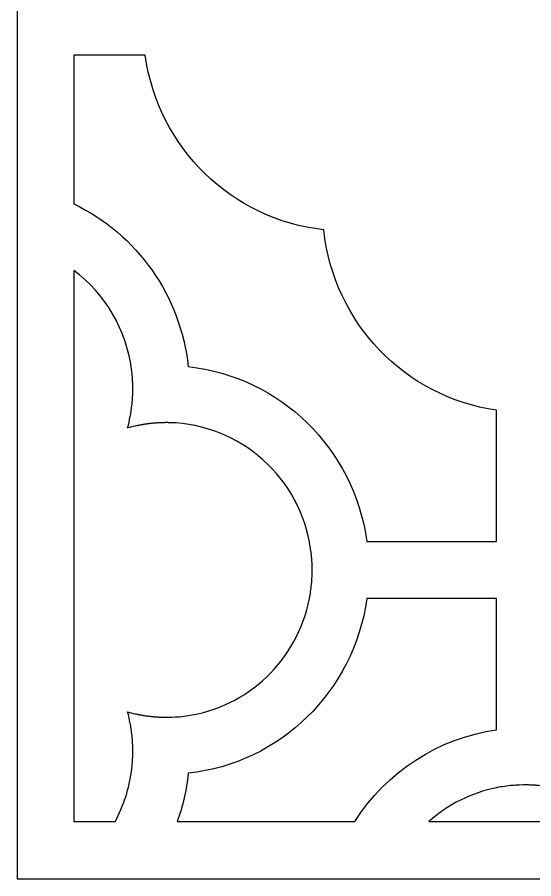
# Model space of a CAD drawing. Header units: centimetres. Extents: x -2.26 to 2.26, y -4.33 to 4.33.
# Drawn here: x -2.265 to -1.526, y -4.331 to -3.098 of the extents above; entities that cross this region are included whole.
import ezdxf

# ---------------------------------------------------------------- set-up
doc = ezdxf.new("R2010")
doc.units = ezdxf.units.CM
doc.header["$MEASUREMENT"] = 0
doc.layers.add('Layer 1', color=7, linetype='Continuous')

msp = doc.modelspace()

# ---------------------------------------------------------------- linework, layer by layer
at = {"layer": 'Layer 1', "color": 242}
for points, knots in [([(-2.26469, 4.33143), (-2.26469, 4.33143), (-2.18371, 4.33143), (-2.18371, 4.33143), (-2.18371, 4.33143), (-2.18371, 4.33143), (2.1837, 4.33143), (2.1837, 4.33143), (2.1837, 4.33143), (2.1837, 4.33143), (2.26468, 4.33143), (2.26468, 4.33143), (2.26468, 4.33143), (2.26468, 4.33143), (2.26468, 4.24954), (2.26468, 4.24954), (2.26468, 4.24954), (2.26468, 4.24954), (2.26468, -4.24954), (2.26468, -4.24954), (2.26468, -4.24954), (2.26468, -4.24954), (2.26468, -4.33143), (2.26468, -4.33143), (2.26468, -4.33143), (2.26468, -4.33143), (2.1837, -4.33143), (2.1837, -4.33143), (2.1837, -4.33143), (2.1837, -4.33143), (-2.18371, -4.33143), (-2.18371, -4.33143), (-2.18371, -4.33143), (-2.18371, -4.33143), (-2.26469, -4.33143), (-2.26469, -4.33143), (-2.26469, -4.33143), (-2.26469, -4.33143), (-2.26469, -4.24954), (-2.26469, -4.24954), (-2.26469, -4.24954), (-2.26469, -4.24954), (-2.26469, 4.24954), (-2.26469, 4.24954), (-2.26469, 4.24954), (-2.26469, 4.24954), (-2.26469, 4.33143), (-2.26469, 4.33143)], [0, 0, 0, 0, 0.0769231, 0.0769231, 0.0769231, 0.0769231, 0.1538462, 0.1538462, 0.1538462, 0.1538462, 0.2307692, 0.2307692, 0.2307692, 0.2307692, 0.3076923, 0.3076923, 0.3076923, 0.3076923, 0.3846154, 0.3846154, 0.3846154, 0.3846154, 0.4615385, 0.4615385, 0.4615385, 0.4615385, 0.5384615, 0.5384615, 0.5384615, 0.5384615, 0.6153846, 0.6153846, 0.6153846, 0.6153846, 0.6923077, 0.6923077, 0.6923077, 0.6923077, 0.7692308, 0.7692308, 0.7692308, 0.7692308, 0.8461538, 0.8461538, 0.8461538, 0.8461538, 1, 1, 1, 1]), ([(-2.18371, -3.15249), (-2.18371, -3.15249), (-2.17592, -3.15249), (-2.17592, -3.15249), (-2.17592, -3.15249), (-2.17592, -3.15249), (-2.12071, -3.15249), (-2.12071, -3.15249), (-2.12071, -3.15249), (-2.12071, -3.15249), (-2.08169, -3.15249), (-2.08169, -3.15249), (-2.08169, -3.15249), (-2.06323, -3.28523), (-1.9581, -3.38826), (-1.82629, -3.40253), (-1.82629, -3.40253), (-1.81209, -3.53581), (-1.71032, -3.64223), (-1.57902, -3.66078), (-1.57902, -3.66078), (-1.57902, -3.66078), (-1.57902, -3.70032), (-1.57902, -3.70032), (-1.57902, -3.70032), (-1.57902, -3.70032), (-1.57902, -3.72048), (-1.57902, -3.72048), (-1.57902, -3.72048), (-1.57902, -3.72048), (-1.57902, -3.78016), (-1.57902, -3.78016), (-1.57902, -3.78016), (-1.57902, -3.78016), (-1.57902, -3.84849), (-1.57902, -3.84849), (-1.57902, -3.84849), (-1.57902, -3.84849), (-1.67184, -3.84849), (-1.67184, -3.84849), (-1.67184, -3.84849), (-1.67184, -3.84849), (-1.76465, -3.84849), (-1.76465, -3.84849), (-1.76465, -3.84849), (-1.78311, -3.71574), (-1.88824, -3.61271), (-2.02005, -3.59845), (-2.02005, -3.59845), (-2.03098, -3.49733), (-2.09286, -3.40923), (-2.18371, -3.36557), (-2.18371, -3.36557), (-2.18371, -3.36557), (-2.18371, -3.15249), (-2.18371, -3.15249)], [0, 0, 0, 0, 0.0666667, 0.0666667, 0.0666667, 0.0666667, 0.1333333, 0.1333333, 0.1333333, 0.1333333, 0.2, 0.2, 0.2, 0.2, 0.2666667, 0.2666667, 0.2666667, 0.2666667, 0.3333333, 0.3333333, 0.3333333, 0.3333333, 0.4, 0.4, 0.4, 0.4, 0.4666667, 0.4666667, 0.4666667, 0.4666667, 0.5333333, 0.5333333, 0.5333333, 0.5333333, 0.6, 0.6, 0.6, 0.6, 0.6666667, 0.6666667, 0.6666667, 0.6666667, 0.7333333, 0.7333333, 0.7333333, 0.7333333, 0.8, 0.8, 0.8, 0.8, 0.8666667, 0.8666667, 0.8666667, 0.8666667, 1, 1, 1, 1]), ([(-2.18371, -3.46062), (-2.13848, -3.49457), (-2.10872, -3.54559), (-2.10118, -3.60202), (-2.10118, -3.60202), (-2.10118, -3.60202), (-2.10106, -3.60291), (-2.10106, -3.60291), (-2.10106, -3.60291), (-2.10106, -3.60291), (-2.10096, -3.60381), (-2.10096, -3.60381), (-2.10096, -3.60381), (-2.10096, -3.60381), (-2.10075, -3.6056), (-2.10075, -3.6056), (-2.10075, -3.6056), (-2.10075, -3.6056), (-2.10059, -3.60693), (-2.10059, -3.60693), (-2.10059, -3.60693), (-2.10059, -3.60693), (-2.10049, -3.60782), (-2.10049, -3.60782), (-2.10049, -3.60782), (-2.10049, -3.60782), (-2.10036, -3.60917), (-2.10036, -3.60917), (-2.10036, -3.60917), (-2.10036, -3.60917), (-2.10025, -3.61032), (-2.10025, -3.61032), (-2.10025, -3.61032), (-2.10025, -3.61032), (-2.10016, -3.6114), (-2.10016, -3.6114), (-2.10016, -3.6114), (-2.10016, -3.6114), (-2.10009, -3.61231), (-2.10009, -3.61231), (-2.10009, -3.61231), (-2.10009, -3.61231), (-2.10002, -3.61307), (-2.10002, -3.61307), (-2.10002, -3.61307), (-2.10002, -3.61307), (-2.09994, -3.61411), (-2.09994, -3.61411), (-2.09994, -3.61411), (-2.09994, -3.61411), (-2.09968, -3.61817), (-2.09968, -3.61817), (-2.09968, -3.61817), (-2.09968, -3.61817), (-2.09963, -3.61906), (-2.09963, -3.61906), (-2.09963, -3.61906), (-2.09963, -3.61906), (-2.0996, -3.61998), (-2.0996, -3.61998), (-2.0996, -3.61998), (-2.0996, -3.61998), (-2.09954, -3.62089), (-2.09954, -3.62089), (-2.09954, -3.62089), (-2.09954, -3.62089), (-2.09951, -3.62179), (-2.09951, -3.62179), (-2.09951, -3.62179), (-2.09951, -3.62179), (-2.09947, -3.62313), (-2.09947, -3.62313), (-2.09947, -3.62313), (-2.09947, -3.62313), (-2.09939, -3.62615), (-2.09939, -3.62615), (-2.09939, -3.62615), (-2.09939, -3.62615), (-2.09937, -3.62729), (-2.09937, -3.62729), (-2.09937, -3.62729), (-2.09937, -3.62729), (-2.09934, -3.62867), (-2.09934, -3.62867), (-2.09934, -3.62867), (-2.09934, -3.62867), (-2.09933, -3.63001), (-2.09933, -3.63001), (-2.09933, -3.63001), (-2.09933, -3.63001), (-2.09934, -3.63093), (-2.09934, -3.63093), (-2.09934, -3.63093), (-2.09934, -3.63093), (-2.09934, -3.63184), (-2.09934, -3.63184), (-2.09934, -3.63184), (-2.09934, -3.63184), (-2.09937, -3.63275), (-2.09937, -3.63275), (-2.09937, -3.63275), (-2.09937, -3.63275), (-2.09937, -3.63366), (-2.09937, -3.63366), (-2.09937, -3.63366), (-2.09937, -3.63366), (-2.0994, -3.63457), (-2.0994, -3.63457), (-2.0994, -3.63457), (-2.0994, -3.63457), (-2.09942, -3.63548), (-2.09942, -3.63548), (-2.09942, -3.63548), (-2.09942, -3.63548), (-2.09943, -3.63638), (-2.09943, -3.63638), (-2.09943, -3.63638), (-2.09943, -3.63638), (-2.09947, -3.63729), (-2.09947, -3.63729), (-2.09947, -3.63729), (-2.09947, -3.63729), (-2.09951, -3.63819), (-2.09951, -3.63819), (-2.09951, -3.63819), (-2.09951, -3.63819), (-2.09954, -3.6391), (-2.09954, -3.6391), (-2.09954, -3.6391), (-2.09954, -3.6391), (-2.0996, -3.64001), (-2.0996, -3.64001), (-2.0996, -3.64001), (-2.0996, -3.64001), (-2.09963, -3.64091), (-2.09963, -3.64091), (-2.09963, -3.64091), (-2.09963, -3.64091), (-2.09968, -3.64181), (-2.09968, -3.64181), (-2.09968, -3.64181), (-2.09968, -3.64181), (-2.09972, -3.64271), (-2.09972, -3.64271), (-2.09972, -3.64271), (-2.09972, -3.64271), (-2.09978, -3.64361), (-2.09978, -3.64361), (-2.09978, -3.64361), (-2.09978, -3.64361), (-2.09983, -3.6445), (-2.09983, -3.6445), (-2.09983, -3.6445), (-2.09983, -3.6445), (-2.0999, -3.64541), (-2.0999, -3.64541), (-2.0999, -3.64541), (-2.0999, -3.64541), (-2.09996, -3.6463), (-2.09996, -3.6463), (-2.09996, -3.6463), (-2.09996, -3.6463), (-2.10004, -3.6472), (-2.10004, -3.6472), (-2.10004, -3.6472), (-2.10004, -3.6472), (-2.10011, -3.64808), (-2.10011, -3.64808), (-2.10011, -3.64808), (-2.10011, -3.64808), (-2.10021, -3.64899), (-2.10021, -3.64899), (-2.10021, -3.64899), (-2.10021, -3.64899), (-2.10027, -3.64988), (-2.10027, -3.64988), (-2.10027, -3.64988), (-2.10027, -3.64988), (-2.10036, -3.65077), (-2.10036, -3.65077), (-2.10036, -3.65077), (-2.10036, -3.65077), (-2.10043, -3.65165), (-2.10043, -3.65165), (-2.10043, -3.65165), (-2.10043, -3.65165), (-2.10053, -3.65254), (-2.10053, -3.65254), (-2.10053, -3.65254), (-2.10053, -3.65254), (-2.10063, -3.65343), (-2.10063, -3.65343), (-2.10063, -3.65343), (-2.10183, -3.66451), (-2.10391, -3.67548), (-2.10685, -3.68623), (-2.10685, -3.68623), (-2.10325, -3.68525), (-2.09962, -3.68434), (-2.09597, -3.68353), (-2.09597, -3.68353), (-2.09597, -3.68353), (-2.09512, -3.68334), (-2.09512, -3.68334), (-2.09512, -3.68334), (-2.09512, -3.68334), (-2.09427, -3.68317), (-2.09427, -3.68317), (-2.09427, -3.68317), (-2.09427, -3.68317), (-2.09342, -3.68297), (-2.09342, -3.68297), (-2.09342, -3.68297), (-2.09342, -3.68297), (-2.09257, -3.68281), (-2.09257, -3.68281), (-2.09257, -3.68281), (-2.09257, -3.68281), (-2.09172, -3.68264), (-2.09172, -3.68264), (-2.09172, -3.68264), (-2.09172, -3.68264), (-2.09088, -3.68247), (-2.09088, -3.68247), (-2.09088, -3.68247), (-2.09088, -3.68247), (-2.09002, -3.6823), (-2.09002, -3.6823), (-2.09002, -3.6823), (-2.09002, -3.6823), (-2.08917, -3.68215), (-2.08917, -3.68215), (-2.08917, -3.68215), (-2.08917, -3.68215), (-2.0883, -3.68198), (-2.0883, -3.68198), (-2.0883, -3.68198), (-2.0883, -3.68198), (-2.08746, -3.68183), (-2.08746, -3.68183), (-2.08746, -3.68183), (-2.08746, -3.68183), (-2.08658, -3.68167), (-2.08658, -3.68167), (-2.08658, -3.68167), (-2.08658, -3.68167), (-2.08573, -3.68153), (-2.08573, -3.68153), (-2.08573, -3.68153), (-2.08573, -3.68153), (-2.08486, -3.68139), (-2.08486, -3.68139), (-2.08486, -3.68139), (-2.08486, -3.68139), (-2.08401, -3.68125), (-2.08401, -3.68125), (-2.08401, -3.68125), (-2.08401, -3.68125), (-2.08313, -3.6811), (-2.08313, -3.6811), (-2.08313, -3.6811), (-2.08313, -3.6811), (-2.08227, -3.68098), (-2.08227, -3.68098), (-2.08227, -3.68098), (-2.08227, -3.68098), (-2.0814, -3.68084), (-2.0814, -3.68084), (-2.0814, -3.68084), (-2.0814, -3.68084), (-2.08052, -3.68072), (-2.08052, -3.68072), (-2.08052, -3.68072), (-2.08052, -3.68072), (-2.07965, -3.68058), (-2.07965, -3.68058), (-2.07965, -3.68058), (-2.07965, -3.68058), (-2.07879, -3.68048), (-2.07879, -3.68048), (-2.07879, -3.68048), (-2.07879, -3.68048), (-2.07791, -3.68036), (-2.07791, -3.68036), (-2.07791, -3.68036), (-2.07791, -3.68036), (-2.07704, -3.68026), (-2.07704, -3.68026), (-2.07704, -3.68026), (-2.07704, -3.68026), (-2.07617, -3.68013), (-2.07617, -3.68013), (-2.07617, -3.68013), (-2.07617, -3.68013), (-2.0753, -3.68004), (-2.0753, -3.68004), (-2.0753, -3.68004), (-2.0753, -3.68004), (-2.07442, -3.67993), (-2.07442, -3.67993), (-2.07442, -3.67993), (-2.07442, -3.67993), (-2.07354, -3.67983), (-2.07354, -3.67983), (-2.07354, -3.67983), (-2.07354, -3.67983), (-2.07266, -3.67973), (-2.07266, -3.67973), (-2.07266, -3.67973), (-2.07266, -3.67973), (-2.07179, -3.67967), (-2.07179, -3.67967), (-2.07179, -3.67967), (-2.07179, -3.67967), (-2.07091, -3.67957), (-2.07091, -3.67957), (-2.07091, -3.67957), (-2.07091, -3.67957), (-2.07004, -3.6795), (-2.07004, -3.6795), (-2.07004, -3.6795), (-2.07004, -3.6795), (-2.06914, -3.67941), (-2.06914, -3.67941), (-2.06914, -3.67941), (-2.06914, -3.67941), (-2.06827, -3.67933), (-2.06827, -3.67933), (-2.06827, -3.67933), (-2.06827, -3.67933), (-2.06736, -3.67926), (-2.06736, -3.67926), (-2.06736, -3.67926), (-2.06736, -3.67926), (-2.06649, -3.6792), (-2.06649, -3.6792), (-2.06649, -3.6792), (-2.06649, -3.6792), (-2.06559, -3.67912), (-2.06559, -3.67912), (-2.06559, -3.67912), (-2.06559, -3.67912), (-2.06472, -3.67907), (-2.06472, -3.67907), (-2.06472, -3.67907), (-2.06472, -3.67907), (-2.06382, -3.67901), (-2.06382, -3.67901), (-2.06382, -3.67901), (-2.06382, -3.67901), (-2.06294, -3.67897), (-2.06294, -3.67897), (-2.06294, -3.67897), (-2.06294, -3.67897), (-2.06203, -3.67892), (-2.06203, -3.67892), (-2.06203, -3.67892), (-2.06203, -3.67892), (-2.06116, -3.67888), (-2.06116, -3.67888), (-2.06116, -3.67888), (-2.06116, -3.67888), (-2.06025, -3.67883), (-2.06025, -3.67883), (-2.06025, -3.67883), (-2.06025, -3.67883), (-2.05935, -3.6788), (-2.05935, -3.6788), (-2.05935, -3.6788), (-2.05935, -3.6788), (-2.05846, -3.67875), (-2.05846, -3.67875), (-2.05846, -3.67875), (-2.05846, -3.67875), (-2.05757, -3.67873), (-2.05757, -3.67873), (-2.05757, -3.67873), (-2.05757, -3.67873), (-2.05666, -3.67871), (-2.05666, -3.67871), (-2.05666, -3.67871), (-2.05666, -3.67871), (-2.05577, -3.67868), (-2.05577, -3.67868), (-2.05577, -3.67868), (-2.05577, -3.67868), (-2.05487, -3.67866), (-2.05487, -3.67866), (-2.05487, -3.67866), (-2.05487, -3.67866), (-2.05398, -3.67866), (-2.05398, -3.67866), (-2.05398, -3.67866), (-2.05398, -3.67866), (-2.05307, -3.67864), (-2.05307, -3.67864), (-2.05307, -3.67864), (-2.05307, -3.67864), (-2.05218, -3.67864), (-2.05218, -3.67864), (-2.05218, -3.67864), (-2.05218, -3.67864), (-2.05127, -3.67862), (-2.05127, -3.67862), (-2.05127, -3.67862), (-2.05127, -3.67862), (-2.05036, -3.67864), (-2.05036, -3.67864), (-2.05036, -3.67864), (-2.05036, -3.67864), (-2.04927, -3.67864), (-2.04927, -3.67864), (-2.04927, -3.67864), (-2.04927, -3.67864), (-2.04811, -3.67866), (-2.04811, -3.67866), (-2.04811, -3.67866), (-2.04811, -3.67866), (-2.04425, -3.67876), (-2.04425, -3.67876), (-2.04425, -3.67876), (-2.04425, -3.67876), (-2.04315, -3.67881), (-2.04315, -3.67881), (-2.04315, -3.67881), (-2.04315, -3.67881), (-2.03912, -3.679), (-2.03912, -3.679), (-2.03912, -3.679), (-2.03912, -3.679), (-2.03822, -3.67906), (-2.03822, -3.67906), (-2.03822, -3.67906), (-2.03822, -3.67906), (-2.03732, -3.67911), (-2.03732, -3.67911), (-2.03732, -3.67911), (-1.98827, -3.68259), (-1.94197, -3.70342), (-1.90655, -3.73791), (-1.90655, -3.73791), (-1.87111, -3.77241), (-1.84891, -3.81853), (-1.84389, -3.86802), (-1.84389, -3.86802), (-1.84389, -3.86802), (-1.84359, -3.87122), (-1.84359, -3.87122), (-1.84359, -3.87122), (-1.84359, -3.87122), (-1.84349, -3.8725), (-1.84349, -3.8725), (-1.84349, -3.8725), (-1.84327, -3.8754), (-1.84309, -3.87832), (-1.84297, -3.88124), (-1.84297, -3.88124), (-1.84297, -3.88124), (-1.84294, -3.882), (-1.84294, -3.882), (-1.84294, -3.882), (-1.84294, -3.882), (-1.84291, -3.88288), (-1.84291, -3.88288), (-1.84291, -3.88288), (-1.84291, -3.88288), (-1.84286, -3.88418), (-1.84286, -3.88418), (-1.84286, -3.88418), (-1.84286, -3.88418), (-1.84284, -3.88537), (-1.84284, -3.88537), (-1.84284, -3.88537), (-1.84284, -3.88537), (-1.84284, -3.88614), (-1.84284, -3.88614), (-1.84284, -3.88614), (-1.84284, -3.88614), (-1.84281, -3.88745), (-1.84281, -3.88745), (-1.84281, -3.88745), (-1.84281, -3.88745), (-1.8428, -3.88877), (-1.8428, -3.88877), (-1.8428, -3.88877), (-1.8428, -3.88877), (-1.8428, -3.89007), (-1.8428, -3.89007), (-1.8428, -3.89007), (-1.8428, -3.89007), (-1.84281, -3.89138), (-1.84281, -3.89138), (-1.84281, -3.89138), (-1.84281, -3.89138), (-1.84283, -3.89242), (-1.84283, -3.89242), (-1.84283, -3.89242), (-1.84283, -3.89242), (-1.84284, -3.89333), (-1.84284, -3.89333), (-1.84284, -3.89333), (-1.84284, -3.89333), (-1.84286, -3.89463), (-1.84286, -3.89463), (-1.84286, -3.89463), (-1.84286, -3.89463), (-1.84291, -3.89596), (-1.84291, -3.89596), (-1.84291, -3.89596), (-1.84291, -3.89596), (-1.84294, -3.89684), (-1.84294, -3.89684), (-1.84294, -3.89684), (-1.84307, -3.90022), (-1.84327, -3.90359), (-1.84354, -3.90695), (-1.84354, -3.90695), (-1.84354, -3.90695), (-1.84381, -3.91018), (-1.84381, -3.91018), (-1.84381, -3.91018), (-1.8445, -3.91695), (-1.84548, -3.92367), (-1.84675, -3.93035), (-1.84675, -3.93035), (-1.8639, -4.01856), (-1.9347, -4.08603), (-2.02277, -4.09825), (-2.02277, -4.09825), (-2.02738, -4.09889), (-2.03201, -4.09938), (-2.03666, -4.0997), (-2.03666, -4.0997), (-2.03666, -4.0997), (-2.03776, -4.09978), (-2.03776, -4.09978), (-2.03776, -4.09978), (-2.03776, -4.09978), (-2.03866, -4.09983), (-2.03866, -4.09983), (-2.03866, -4.09983), (-2.03866, -4.09983), (-2.04315, -4.10005), (-2.04315, -4.10005), (-2.04315, -4.10005), (-2.04315, -4.10005), (-2.04425, -4.1001), (-2.04425, -4.1001), (-2.04425, -4.1001), (-2.04425, -4.1001), (-2.04745, -4.10019), (-2.04745, -4.10019), (-2.04745, -4.10019), (-2.04745, -4.10019), (-2.04857, -4.1002), (-2.04857, -4.1002), (-2.04857, -4.1002), (-2.04857, -4.1002), (-2.04993, -4.10022), (-2.04993, -4.10022), (-2.04993, -4.10022), (-2.04993, -4.10022), (-2.05127, -4.10024), (-2.05127, -4.10024), (-2.05127, -4.10024), (-2.05127, -4.10024), (-2.05218, -4.10022), (-2.05218, -4.10022), (-2.05218, -4.10022), (-2.05218, -4.10022), (-2.05307, -4.10022), (-2.05307, -4.10022), (-2.05307, -4.10022), (-2.05307, -4.10022), (-2.05398, -4.1002), (-2.05398, -4.1002), (-2.05398, -4.1002), (-2.05398, -4.1002), (-2.05487, -4.1002), (-2.05487, -4.1002), (-2.05487, -4.1002), (-2.05487, -4.1002), (-2.05577, -4.10018), (-2.05577, -4.10018), (-2.05577, -4.10018), (-2.05577, -4.10018), (-2.05666, -4.10016), (-2.05666, -4.10016), (-2.05666, -4.10016), (-2.05666, -4.10016), (-2.05757, -4.10013), (-2.05757, -4.10013), (-2.05757, -4.10013), (-2.05757, -4.10013), (-2.05846, -4.10011), (-2.05846, -4.10011), (-2.05846, -4.10011), (-2.05846, -4.10011), (-2.05935, -4.10005), (-2.05935, -4.10005), (-2.05935, -4.10005), (-2.05935, -4.10005), (-2.06025, -4.10002), (-2.06025, -4.10002), (-2.06025, -4.10002), (-2.06025, -4.10002), (-2.06116, -4.09998), (-2.06116, -4.09998), (-2.06116, -4.09998), (-2.06116, -4.09998), (-2.06203, -4.09995), (-2.06203, -4.09995), (-2.06203, -4.09995), (-2.06203, -4.09995), (-2.06294, -4.0999), (-2.06294, -4.0999), (-2.06294, -4.0999), (-2.06294, -4.0999), (-2.06381, -4.09984), (-2.06381, -4.09984), (-2.06381, -4.09984), (-2.06381, -4.09984), (-2.06471, -4.09979), (-2.06471, -4.09979), (-2.06471, -4.09979), (-2.06471, -4.09979), (-2.06558, -4.09974), (-2.06558, -4.09974), (-2.06558, -4.09974), (-2.06558, -4.09974), (-2.06649, -4.09967), (-2.06649, -4.09967), (-2.06649, -4.09967), (-2.06649, -4.09967), (-2.06736, -4.0996), (-2.06736, -4.0996), (-2.06736, -4.0996), (-2.06736, -4.0996), (-2.06826, -4.09953), (-2.06826, -4.09953), (-2.06826, -4.09953), (-2.06826, -4.09953), (-2.06913, -4.09946), (-2.06913, -4.09946), (-2.06913, -4.09946), (-2.06913, -4.09946), (-2.07001, -4.09936), (-2.07001, -4.09936), (-2.07001, -4.09936), (-2.07001, -4.09936), (-2.07089, -4.09929), (-2.07089, -4.09929), (-2.07089, -4.09929), (-2.07089, -4.09929), (-2.07177, -4.0992), (-2.07177, -4.0992), (-2.07177, -4.0992), (-2.07177, -4.0992), (-2.07264, -4.09913), (-2.07264, -4.09913), (-2.07264, -4.09913), (-2.07264, -4.09913), (-2.07353, -4.09903), (-2.07353, -4.09903), (-2.07353, -4.09903), (-2.07353, -4.09903), (-2.0744, -4.09893), (-2.0744, -4.09893), (-2.0744, -4.09893), (-2.0744, -4.09893), (-2.07527, -4.09883), (-2.07527, -4.09883), (-2.07527, -4.09883), (-2.07527, -4.09883), (-2.07615, -4.09873), (-2.07615, -4.09873), (-2.07615, -4.09873), (-2.07615, -4.09873), (-2.07703, -4.09861), (-2.07703, -4.09861), (-2.07703, -4.09861), (-2.07703, -4.09861), (-2.0779, -4.0985), (-2.0779, -4.0985), (-2.0779, -4.0985), (-2.0779, -4.0985), (-2.07878, -4.09838), (-2.07878, -4.09838), (-2.07878, -4.09838), (-2.07878, -4.09838), (-2.07963, -4.09829), (-2.07963, -4.09829), (-2.07963, -4.09829), (-2.07963, -4.09829), (-2.0805, -4.09814), (-2.0805, -4.09814), (-2.0805, -4.09814), (-2.0805, -4.09814), (-2.08137, -4.09802), (-2.08137, -4.09802), (-2.08137, -4.09802), (-2.08137, -4.09802), (-2.08225, -4.09788), (-2.08225, -4.09788), (-2.08225, -4.09788), (-2.08225, -4.09788), (-2.08311, -4.09776), (-2.08311, -4.09776), (-2.08311, -4.09776), (-2.08311, -4.09776), (-2.08398, -4.09761), (-2.08398, -4.09761), (-2.08398, -4.09761), (-2.08398, -4.09761), (-2.08483, -4.09747), (-2.08483, -4.09747), (-2.08483, -4.09747), (-2.08483, -4.09747), (-2.08571, -4.09733), (-2.08571, -4.09733), (-2.08571, -4.09733), (-2.08571, -4.09733), (-2.08656, -4.0972), (-2.08656, -4.0972), (-2.08656, -4.0972), (-2.08656, -4.0972), (-2.08743, -4.09703), (-2.08743, -4.09703), (-2.08743, -4.09703), (-2.08743, -4.09703), (-2.08828, -4.09689), (-2.08828, -4.09689), (-2.08828, -4.09689), (-2.08828, -4.09689), (-2.08914, -4.09671), (-2.08914, -4.09671), (-2.08914, -4.09671), (-2.08914, -4.09671), (-2.08999, -4.09657), (-2.08999, -4.09657), (-2.08999, -4.09657), (-2.08999, -4.09657), (-2.09083, -4.09639), (-2.09083, -4.09639), (-2.09083, -4.09639), (-2.09083, -4.09639), (-2.0917, -4.09623), (-2.0917, -4.09623), (-2.0917, -4.09623), (-2.0917, -4.09623), (-2.09254, -4.09606), (-2.09254, -4.09606), (-2.09254, -4.09606), (-2.09254, -4.09606), (-2.09339, -4.09589), (-2.09339, -4.09589), (-2.09339, -4.09589), (-2.09339, -4.09589), (-2.09424, -4.09569), (-2.09424, -4.09569), (-2.09424, -4.09569), (-2.09424, -4.09569), (-2.09509, -4.09552), (-2.09509, -4.09552), (-2.09509, -4.09552), (-2.09509, -4.09552), (-2.09594, -4.09533), (-2.09594, -4.09533), (-2.09594, -4.09533), (-2.09959, -4.09453), (-2.10321, -4.09363), (-2.10681, -4.09264), (-2.10681, -4.09264), (-2.10391, -4.10339), (-2.10184, -4.11435), (-2.10063, -4.12544), (-2.10063, -4.12544), (-2.10063, -4.12544), (-2.10054, -4.12633), (-2.10054, -4.12633), (-2.10054, -4.12633), (-2.10054, -4.12633), (-2.10044, -4.12721), (-2.10044, -4.12721), (-2.10044, -4.12721), (-2.10044, -4.12721), (-2.10036, -4.1281), (-2.10036, -4.1281), (-2.10036, -4.1281), (-2.10036, -4.1281), (-2.10027, -4.12899), (-2.10027, -4.12899), (-2.10027, -4.12899), (-2.10027, -4.12899), (-2.10021, -4.12986), (-2.10021, -4.12986), (-2.10021, -4.12986), (-2.10021, -4.12986), (-2.10011, -4.13078), (-2.10011, -4.13078), (-2.10011, -4.13078), (-2.10011, -4.13078), (-2.10004, -4.13166), (-2.10004, -4.13166), (-2.10004, -4.13166), (-2.10004, -4.13166), (-2.09996, -4.13257), (-2.09996, -4.13257), (-2.09996, -4.13257), (-2.09996, -4.13257), (-2.0999, -4.13346), (-2.0999, -4.13346), (-2.0999, -4.13346), (-2.0999, -4.13346), (-2.09983, -4.13436), (-2.09983, -4.13436), (-2.09983, -4.13436), (-2.09983, -4.13436), (-2.09978, -4.13525), (-2.09978, -4.13525), (-2.09978, -4.13525), (-2.09978, -4.13525), (-2.09972, -4.13616), (-2.09972, -4.13616), (-2.09972, -4.13616), (-2.09972, -4.13616), (-2.09968, -4.13705), (-2.09968, -4.13705), (-2.09968, -4.13705), (-2.09968, -4.13705), (-2.09963, -4.13796), (-2.09963, -4.13796), (-2.09963, -4.13796), (-2.09963, -4.13796), (-2.0996, -4.13885), (-2.0996, -4.13885), (-2.0996, -4.13885), (-2.0996, -4.13885), (-2.09954, -4.13975), (-2.09954, -4.13975), (-2.09954, -4.13975), (-2.09954, -4.13975), (-2.09951, -4.14067), (-2.09951, -4.14067), (-2.09951, -4.14067), (-2.09951, -4.14067), (-2.09947, -4.14158), (-2.09947, -4.14158), (-2.09947, -4.14158), (-2.09947, -4.14158), (-2.09943, -4.14248), (-2.09943, -4.14248), (-2.09943, -4.14248), (-2.09943, -4.14248), (-2.09942, -4.14338), (-2.09942, -4.14338), (-2.09942, -4.14338), (-2.09942, -4.14338), (-2.0994, -4.1443), (-2.0994, -4.1443), (-2.0994, -4.1443), (-2.0994, -4.1443), (-2.09937, -4.1452), (-2.09937, -4.1452), (-2.09937, -4.1452), (-2.09937, -4.1452), (-2.09937, -4.14611), (-2.09937, -4.14611), (-2.09937, -4.14611), (-2.09937, -4.14611), (-2.09934, -4.14702), (-2.09934, -4.14702), (-2.09934, -4.14702), (-2.09934, -4.14702), (-2.09934, -4.14793), (-2.09934, -4.14793), (-2.09934, -4.14793), (-2.09934, -4.14793), (-2.09933, -4.14885), (-2.09933, -4.14885), (-2.09933, -4.14885), (-2.09933, -4.14885), (-2.09934, -4.14975), (-2.09934, -4.14975), (-2.09934, -4.14975), (-2.09934, -4.14975), (-2.09936, -4.15086), (-2.09936, -4.15086), (-2.09936, -4.15086), (-2.09936, -4.15086), (-2.09937, -4.15204), (-2.09937, -4.15204), (-2.09937, -4.15204), (-2.09937, -4.15204), (-2.09943, -4.15511), (-2.09943, -4.15511), (-2.09943, -4.15511), (-2.09943, -4.15511), (-2.09951, -4.15707), (-2.09951, -4.15707), (-2.09951, -4.15707), (-2.09951, -4.15707), (-2.09954, -4.15797), (-2.09954, -4.15797), (-2.09954, -4.15797), (-2.09954, -4.15797), (-2.0996, -4.15889), (-2.0996, -4.15889), (-2.0996, -4.15889), (-2.0996, -4.15889), (-2.09962, -4.15968), (-2.09962, -4.15968), (-2.09962, -4.15968), (-2.09962, -4.15968), (-2.09968, -4.1607), (-2.09968, -4.1607), (-2.09968, -4.1607), (-2.09968, -4.1607), (-2.09993, -4.16464), (-2.09993, -4.16464), (-2.09993, -4.16464), (-2.09993, -4.16464), (-2.10001, -4.16566), (-2.10001, -4.16566), (-2.10001, -4.16566), (-2.10001, -4.16566), (-2.10009, -4.16655), (-2.10009, -4.16655), (-2.10009, -4.16655), (-2.10009, -4.16655), (-2.10016, -4.16746), (-2.10016, -4.16746), (-2.10016, -4.16746), (-2.10016, -4.16746), (-2.10025, -4.16834), (-2.10025, -4.16834), (-2.10025, -4.16834), (-2.10025, -4.16834), (-2.10031, -4.1692), (-2.10031, -4.1692), (-2.10031, -4.1692), (-2.10031, -4.1692), (-2.10043, -4.17047), (-2.10043, -4.17047), (-2.10043, -4.17047), (-2.10043, -4.17047), (-2.10054, -4.17149), (-2.10054, -4.17149), (-2.10054, -4.17149), (-2.10054, -4.17149), (-2.10069, -4.17282), (-2.10069, -4.17282), (-2.10069, -4.17282), (-2.10069, -4.17282), (-2.10089, -4.17445), (-2.10089, -4.17445), (-2.10089, -4.17445), (-2.10089, -4.17445), (-2.10101, -4.1755), (-2.10101, -4.1755), (-2.10101, -4.1755), (-2.10101, -4.1755), (-2.10113, -4.1764), (-2.10113, -4.1764), (-2.10113, -4.1764), (-2.10449, -4.20203), (-2.11248, -4.22682), (-2.12468, -4.24954), (-2.12468, -4.24954), (-2.12468, -4.24954), (-2.18371, -4.24954), (-2.18371, -4.24954), (-2.18371, -4.24954), (-2.18371, -4.24954), (-2.18371, -3.46062), (-2.18371, -3.46062), (-2.18371, -3.46062), (-2.18371, -3.46062), (-2.18371, -3.46062), (-2.18371, -3.46062)], [0, 0, 0, 0, 0.004065, 0.004065, 0.004065, 0.004065, 0.0081301, 0.0081301, 0.0081301, 0.0081301, 0.0121951, 0.0121951, 0.0121951, 0.0121951, 0.0162602, 0.0162602, 0.0162602, 0.0162602, 0.0203252, 0.0203252, 0.0203252, 0.0203252, 0.0243902, 0.0243902, 0.0243902, 0.0243902, 0.0284553, 0.0284553, 0.0284553, 0.0284553, 0.0325203, 0.0325203, 0.0325203, 0.0325203, 0.0365854, 0.0365854, 0.0365854, 0.0365854, 0.0406504, 0.0406504, 0.0406504, 0.0406504, 0.0447154, 0.0447154, 0.0447154, 0.0447154, 0.0487805, 0.0487805, 0.0487805, 0.0487805, 0.0528455, 0.0528455, 0.0528455, 0.0528455, 0.0569106, 0.0569106, 0.0569106, 0.0569106, 0.0609756, 0.0609756, 0.0609756, 0.0609756, 0.0650407, 0.0650407, 0.0650407, 0.0650407, 0.0691057, 0.0691057, 0.0691057, 0.0691057, 0.0731707, 0.0731707, 0.0731707, 0.0731707, 0.0772358, 0.0772358, 0.0772358, 0.0772358, 0.0813008, 0.0813008, 0.0813008, 0.0813008, 0.0853659, 0.0853659, 0.0853659, 0.0853659, 0.0894309, 0.0894309, 0.0894309, 0.0894309, 0.0934959, 0.0934959, 0.0934959, 0.0934959, 0.097561, 0.097561, 0.097561, 0.097561, 0.101626, 0.101626, 0.101626, 0.101626, 0.1056911, 0.1056911, 0.1056911, 0.1056911, 0.1097561, 0.1097561, 0.1097561, 0.1097561, 0.1138211, 0.1138211, 0.1138211, 0.1138211, 0.1178862, 0.1178862, 0.1178862, 0.1178862, 0.1219512, 0.1219512, 0.1219512, 0.1219512, 0.1260163, 0.1260163, 0.1260163, 0.1260163, 0.1300813, 0.1300813, 0.1300813, 0.1300813, 0.1341463, 0.1341463, 0.1341463, 0.1341463, 0.1382114, 0.1382114, 0.1382114, 0.1382114, 0.1422764, 0.1422764, 0.1422764, 0.1422764, 0.1463415, 0.1463415, 0.1463415, 0.1463415, 0.1504065, 0.1504065, 0.1504065, 0.1504065, 0.1544715, 0.1544715, 0.1544715, 0.1544715, 0.1585366, 0.1585366, 0.1585366, 0.1585366, 0.1626016, 0.1626016, 0.1626016, 0.1626016, 0.1666667, 0.1666667, 0.1666667, 0.1666667, 0.1707317, 0.1707317, 0.1707317, 0.1707317, 0.1747967, 0.1747967, 0.1747967, 0.1747967, 0.1788618, 0.1788618, 0.1788618, 0.1788618, 0.1829268, 0.1829268, 0.1829268, 0.1829268, 0.1869919, 0.1869919, 0.1869919, 0.1869919, 0.1910569, 0.1910569, 0.1910569, 0.1910569, 0.195122, 0.195122, 0.195122, 0.195122, 0.199187, 0.199187, 0.199187, 0.199187, 0.203252, 0.203252, 0.203252, 0.203252, 0.2073171, 0.2073171, 0.2073171, 0.2073171, 0.2113821, 0.2113821, 0.2113821, 0.2113821, 0.2154472, 0.2154472, 0.2154472, 0.2154472, 0.2195122, 0.2195122, 0.2195122, 0.2195122, 0.2235772, 0.2235772, 0.2235772, 0.2235772, 0.2276423, 0.2276423, 0.2276423, 0.2276423, 0.2317073, 0.2317073, 0.2317073, 0.2317073, 0.2357724, 0.2357724, 0.2357724, 0.2357724, 0.2398374, 0.2398374, 0.2398374, 0.2398374, 0.2439024, 0.2439024, 0.2439024, 0.2439024, 0.2479675, 0.2479675, 0.2479675, 0.2479675, 0.2520325, 0.2520325, 0.2520325, 0.2520325, 0.2560976, 0.2560976, 0.2560976, 0.2560976, 0.2601626, 0.2601626, 0.2601626, 0.2601626, 0.2642276, 0.2642276, 0.2642276, 0.2642276, 0.2682927, 0.2682927, 0.2682927, 0.2682927, 0.2723577, 0.2723577, 0.2723577, 0.2723577, 0.2764228, 0.2764228, 0.2764228, 0.2764228, 0.2804878, 0.2804878, 0.2804878, 0.2804878, 0.2845528, 0.2845528, 0.2845528, 0.2845528, 0.2886179, 0.2886179, 0.2886179, 0.2886179, 0.2926829, 0.2926829, 0.2926829, 0.2926829, 0.296748, 0.296748, 0.296748, 0.296748, 0.300813, 0.300813, 0.300813, 0.300813, 0.304878, 0.304878, 0.304878, 0.304878, 0.3089431, 0.3089431, 0.3089431, 0.3089431, 0.3130081, 0.3130081, 0.3130081, 0.3130081, 0.3170732, 0.3170732, 0.3170732, 0.3170732, 0.3211382, 0.3211382, 0.3211382, 0.3211382, 0.3252033, 0.3252033, 0.3252033, 0.3252033, 0.3292683, 0.3292683, 0.3292683, 0.3292683, 0.3333333, 0.3333333, 0.3333333, 0.3333333, 0.3373984, 0.3373984, 0.3373984, 0.3373984, 0.3414634, 0.3414634, 0.3414634, 0.3414634, 0.3455285, 0.3455285, 0.3455285, 0.3455285, 0.3495935, 0.3495935, 0.3495935, 0.3495935, 0.3536585, 0.3536585, 0.3536585, 0.3536585, 0.3577236, 0.3577236, 0.3577236, 0.3577236, 0.3617886, 0.3617886, 0.3617886, 0.3617886, 0.3658537, 0.3658537, 0.3658537, 0.3658537, 0.3699187, 0.3699187, 0.3699187, 0.3699187, 0.3739837, 0.3739837, 0.3739837, 0.3739837, 0.3780488, 0.3780488, 0.3780488, 0.3780488, 0.3821138, 0.3821138, 0.3821138, 0.3821138, 0.3861789, 0.3861789, 0.3861789, 0.3861789, 0.3902439, 0.3902439, 0.3902439, 0.3902439, 0.3943089, 0.3943089, 0.3943089, 0.3943089, 0.398374, 0.398374, 0.398374, 0.398374, 0.402439, 0.402439, 0.402439, 0.402439, 0.4065041, 0.4065041, 0.4065041, 0.4065041, 0.4105691, 0.4105691, 0.4105691, 0.4105691, 0.4146341, 0.4146341, 0.4146341, 0.4146341, 0.4186992, 0.4186992, 0.4186992, 0.4186992, 0.4227642, 0.4227642, 0.4227642, 0.4227642, 0.4268293, 0.4268293, 0.4268293, 0.4268293, 0.4308943, 0.4308943, 0.4308943, 0.4308943, 0.4349593, 0.4349593, 0.4349593, 0.4349593, 0.4390244, 0.4390244, 0.4390244, 0.4390244, 0.4430894, 0.4430894, 0.4430894, 0.4430894, 0.4471545, 0.4471545, 0.4471545, 0.4471545, 0.4512195, 0.4512195, 0.4512195, 0.4512195, 0.4552846, 0.4552846, 0.4552846, 0.4552846, 0.4593496, 0.4593496, 0.4593496, 0.4593496, 0.4634146, 0.4634146, 0.4634146, 0.4634146, 0.4674797, 0.4674797, 0.4674797, 0.4674797, 0.4715447, 0.4715447, 0.4715447, 0.4715447, 0.4756098, 0.4756098, 0.4756098, 0.4756098, 0.4796748, 0.4796748, 0.4796748, 0.4796748, 0.4837398, 0.4837398, 0.4837398, 0.4837398, 0.4878049, 0.4878049, 0.4878049, 0.4878049, 0.4918699, 0.4918699, 0.4918699, 0.4918699, 0.495935, 0.495935, 0.495935, 0.495935, 0.5, 0.5, 0.5, 0.5, 0.504065, 0.504065, 0.504065, 0.504065, 0.5081301, 0.5081301, 0.5081301, 0.5081301, 0.5121951, 0.5121951, 0.5121951, 0.5121951, 0.5162602, 0.5162602, 0.5162602, 0.5162602, 0.5203252, 0.5203252, 0.5203252, 0.5203252, 0.5243902, 0.5243902, 0.5243902, 0.5243902, 0.5284553, 0.5284553, 0.5284553, 0.5284553, 0.5325203, 0.5325203, 0.5325203, 0.5325203, 0.5365854, 0.5365854, 0.5365854, 0.5365854, 0.5406504, 0.5406504, 0.5406504, 0.5406504, 0.5447154, 0.5447154, 0.5447154, 0.5447154, 0.5487805, 0.5487805, 0.5487805, 0.5487805, 0.5528455, 0.5528455, 0.5528455, 0.5528455, 0.5569106, 0.5569106, 0.5569106, 0.5569106, 0.5609756, 0.5609756, 0.5609756, 0.5609756, 0.5650407, 0.5650407, 0.5650407, 0.5650407, 0.5691057, 0.5691057, 0.5691057, 0.5691057, 0.5731707, 0.5731707, 0.5731707, 0.5731707, 0.5772358, 0.5772358, 0.5772358, 0.5772358, 0.5813008, 0.5813008, 0.5813008, 0.5813008, 0.5853659, 0.5853659, 0.5853659, 0.5853659, 0.5894309, 0.5894309, 0.5894309, 0.5894309, 0.5934959, 0.5934959, 0.5934959, 0.5934959, 0.597561, 0.597561, 0.597561, 0.597561, 0.601626, 0.601626, 0.601626, 0.601626, 0.6056911, 0.6056911, 0.6056911, 0.6056911, 0.6097561, 0.6097561, 0.6097561, 0.6097561, 0.6138211, 0.6138211, 0.6138211, 0.6138211, 0.6178862, 0.6178862, 0.6178862, 0.6178862, 0.6219512, 0.6219512, 0.6219512, 0.6219512, 0.6260163, 0.6260163, 0.6260163, 0.6260163, 0.6300813, 0.6300813, 0.6300813, 0.6300813, 0.6341463, 0.6341463, 0.6341463, 0.6341463, 0.6382114, 0.6382114, 0.6382114, 0.6382114, 0.6422764, 0.6422764, 0.6422764, 0.6422764, 0.6463415, 0.6463415, 0.6463415, 0.6463415, 0.6504065, 0.6504065, 0.6504065, 0.6504065, 0.6544715, 0.6544715, 0.6544715, 0.6544715, 0.6585366, 0.6585366, 0.6585366, 0.6585366, 0.6626016, 0.6626016, 0.6626016, 0.6626016, 0.6666667, 0.6666667, 0.6666667, 0.6666667, 0.6707317, 0.6707317, 0.6707317, 0.6707317, 0.6747967, 0.6747967, 0.6747967, 0.6747967, 0.6788618, 0.6788618, 0.6788618, 0.6788618, 0.6829268, 0.6829268, 0.6829268, 0.6829268, 0.6869919, 0.6869919, 0.6869919, 0.6869919, 0.6910569, 0.6910569, 0.6910569, 0.6910569, 0.695122, 0.695122, 0.695122, 0.695122, 0.699187, 0.699187, 0.699187, 0.699187, 0.703252, 0.703252, 0.703252, 0.703252, 0.7073171, 0.7073171, 0.7073171, 0.7073171, 0.7113821, 0.7113821, 0.7113821, 0.7113821, 0.7154472, 0.7154472, 0.7154472, 0.7154472, 0.7195122, 0.7195122, 0.7195122, 0.7195122, 0.7235772, 0.7235772, 0.7235772, 0.7235772, 0.7276423, 0.7276423, 0.7276423, 0.7276423, 0.7317073, 0.7317073, 0.7317073, 0.7317073, 0.7357724, 0.7357724, 0.7357724, 0.7357724, 0.7398374, 0.7398374, 0.7398374, 0.7398374, 0.7439024, 0.7439024, 0.7439024, 0.7439024, 0.7479675, 0.7479675, 0.7479675, 0.7479675, 0.7520325, 0.7520325, 0.7520325, 0.7520325, 0.7560976, 0.7560976, 0.7560976, 0.7560976, 0.7601626, 0.7601626, 0.7601626, 0.7601626, 0.7642276, 0.7642276, 0.7642276, 0.7642276, 0.7682927, 0.7682927, 0.7682927, 0.7682927, 0.7723577, 0.7723577, 0.7723577, 0.7723577, 0.7764228, 0.7764228, 0.7764228, 0.7764228, 0.7804878, 0.7804878, 0.7804878, 0.7804878, 0.7845528, 0.7845528, 0.7845528, 0.7845528, 0.7886179, 0.7886179, 0.7886179, 0.7886179, 0.7926829, 0.7926829, 0.7926829, 0.7926829, 0.796748, 0.796748, 0.796748, 0.796748, 0.800813, 0.800813, 0.800813, 0.800813, 0.804878, 0.804878, 0.804878, 0.804878, 0.8089431, 0.8089431, 0.8089431, 0.8089431, 0.8130081, 0.8130081, 0.8130081, 0.8130081, 0.8170732, 0.8170732, 0.8170732, 0.8170732, 0.8211382, 0.8211382, 0.8211382, 0.8211382, 0.8252033, 0.8252033, 0.8252033, 0.8252033, 0.8292683, 0.8292683, 0.8292683, 0.8292683, 0.8333333, 0.8333333, 0.8333333, 0.8333333, 0.8373984, 0.8373984, 0.8373984, 0.8373984, 0.8414634, 0.8414634, 0.8414634, 0.8414634, 0.8455285, 0.8455285, 0.8455285, 0.8455285, 0.8495935, 0.8495935, 0.8495935, 0.8495935, 0.8536585, 0.8536585, 0.8536585, 0.8536585, 0.8577236, 0.8577236, 0.8577236, 0.8577236, 0.8617886, 0.8617886, 0.8617886, 0.8617886, 0.8658537, 0.8658537, 0.8658537, 0.8658537, 0.8699187, 0.8699187, 0.8699187, 0.8699187, 0.8739837, 0.8739837, 0.8739837, 0.8739837, 0.8780488, 0.8780488, 0.8780488, 0.8780488, 0.8821138, 0.8821138, 0.8821138, 0.8821138, 0.8861789, 0.8861789, 0.8861789, 0.8861789, 0.8902439, 0.8902439, 0.8902439, 0.8902439, 0.8943089, 0.8943089, 0.8943089, 0.8943089, 0.898374, 0.898374, 0.898374, 0.898374, 0.902439, 0.902439, 0.902439, 0.902439, 0.9065041, 0.9065041, 0.9065041, 0.9065041, 0.9105691, 0.9105691, 0.9105691, 0.9105691, 0.9146341, 0.9146341, 0.9146341, 0.9146341, 0.9186992, 0.9186992, 0.9186992, 0.9186992, 0.9227642, 0.9227642, 0.9227642, 0.9227642, 0.9268293, 0.9268293, 0.9268293, 0.9268293, 0.9308943, 0.9308943, 0.9308943, 0.9308943, 0.9349593, 0.9349593, 0.9349593, 0.9349593, 0.9390244, 0.9390244, 0.9390244, 0.9390244, 0.9430894, 0.9430894, 0.9430894, 0.9430894, 0.9471545, 0.9471545, 0.9471545, 0.9471545, 0.9512195, 0.9512195, 0.9512195, 0.9512195, 0.9552846, 0.9552846, 0.9552846, 0.9552846, 0.9593496, 0.9593496, 0.9593496, 0.9593496, 0.9634146, 0.9634146, 0.9634146, 0.9634146, 0.9674797, 0.9674797, 0.9674797, 0.9674797, 0.9715447, 0.9715447, 0.9715447, 0.9715447, 0.9756098, 0.9756098, 0.9756098, 0.9756098, 0.9796748, 0.9796748, 0.9796748, 0.9796748, 0.9837398, 0.9837398, 0.9837398, 0.9837398, 0.9878049, 0.9878049, 0.9878049, 0.9878049, 0.9918699, 0.9918699, 0.9918699, 0.9918699, 1, 1, 1, 1]), ([(-2.03597, -4.24954), (-2.0279, -4.22724), (-2.02256, -4.20403), (-2.02005, -4.18042), (-2.02005, -4.18042), (-1.88825, -4.16605), (-1.78301, -4.06314), (-1.76465, -3.93037), (-1.76465, -3.93037), (-1.76465, -3.93037), (-1.67184, -3.93037), (-1.67184, -3.93037), (-1.67184, -3.93037), (-1.67184, -3.93037), (-1.57902, -3.93037), (-1.57902, -3.93037), (-1.57902, -3.93037), (-1.57902, -3.93037), (-1.57902, -3.9987), (-1.57902, -3.9987), (-1.57902, -3.9987), (-1.57902, -3.9987), (-1.57902, -4.05839), (-1.57902, -4.05839), (-1.57902, -4.05839), (-1.57902, -4.05839), (-1.57902, -4.07854), (-1.57902, -4.07854), (-1.57902, -4.07854), (-1.57902, -4.07854), (-1.57902, -4.11808), (-1.57902, -4.11808), (-1.57902, -4.11808), (-1.66234, -4.13009), (-1.73635, -4.17801), (-1.78194, -4.24954), (-1.78194, -4.24954), (-1.78194, -4.24954), (-2.03597, -4.24954), (-2.03597, -4.24954), (-2.03597, -4.24954), (-2.03597, -4.24954), (-2.03597, -4.24954), (-2.03597, -4.24954)], [0, 0, 0, 0, 0.0833333, 0.0833333, 0.0833333, 0.0833333, 0.1666667, 0.1666667, 0.1666667, 0.1666667, 0.25, 0.25, 0.25, 0.25, 0.3333333, 0.3333333, 0.3333333, 0.3333333, 0.4166667, 0.4166667, 0.4166667, 0.4166667, 0.5, 0.5, 0.5, 0.5, 0.5833333, 0.5833333, 0.5833333, 0.5833333, 0.6666667, 0.6666667, 0.6666667, 0.6666667, 0.75, 0.75, 0.75, 0.75, 0.8333333, 0.8333333, 0.8333333, 0.8333333, 1, 1, 1, 1]), ([(-1.67609, -4.24954), (-1.64853, -4.22503), (-1.61503, -4.20831), (-1.57902, -4.20109), (-1.57902, -4.20109), (-1.57159, -4.19963), (-1.56409, -4.19856), (-1.55655, -4.1979), (-1.55655, -4.1979), (-1.55316, -4.19762), (-1.54977, -4.19741), (-1.54637, -4.19725), (-1.54637, -4.19725), (-1.54637, -4.19725), (-1.54123, -4.19713), (-1.54123, -4.19713), (-1.54123, -4.19713), (-1.54123, -4.19713), (-1.53986, -4.19712), (-1.53986, -4.19712), (-1.53986, -4.19712), (-1.53986, -4.19712), (-1.53854, -4.1971), (-1.53854, -4.1971), (-1.53854, -4.1971), (-1.53854, -4.1971), (-1.53424, -4.19716), (-1.53424, -4.19716), (-1.53424, -4.19716), (-1.53424, -4.19716), (-1.53273, -4.19719), (-1.53273, -4.19719), (-1.53273, -4.19719), (-1.53273, -4.19719), (-1.53145, -4.19724), (-1.53145, -4.19724), (-1.53145, -4.19724), (-1.53145, -4.19724), (-1.53016, -4.19728), (-1.53016, -4.19728), (-1.53016, -4.19728), (-1.53016, -4.19728), (-1.52887, -4.19733), (-1.52887, -4.19733), (-1.52887, -4.19733), (-1.52887, -4.19733), (-1.52758, -4.1974), (-1.52758, -4.1974), (-1.52758, -4.1974), (-1.52758, -4.1974), (-1.52632, -4.19748), (-1.52632, -4.19748), (-1.52632, -4.19748), (-1.52632, -4.19748), (-1.52504, -4.19756), (-1.52504, -4.19756), (-1.52504, -4.19756), (-1.52504, -4.19756), (-1.5234, -4.19767), (-1.5234, -4.19767), (-1.5234, -4.19767), (-1.5234, -4.19767), (-1.52246, -4.19774), (-1.52246, -4.19774), (-1.52246, -4.19774), (-1.52246, -4.19774), (-1.5212, -4.19784), (-1.5212, -4.19784), (-1.5212, -4.19784), (-1.5212, -4.19784), (-1.5203, -4.19791), (-1.5203, -4.19791), (-1.5203, -4.19791), (-1.5203, -4.19791), (-1.51841, -4.19808), (-1.51841, -4.19808), (-1.51841, -4.19808), (-1.51841, -4.19808), (-1.51739, -4.19819), (-1.51739, -4.19819), (-1.51739, -4.19819), (-1.51739, -4.19819), (-1.51612, -4.19834), (-1.51612, -4.19834), (-1.51612, -4.19834), (-1.51612, -4.19834), (-1.51486, -4.19847), (-1.51486, -4.19847), (-1.51486, -4.19847), (-1.51486, -4.19847), (-1.5136, -4.19862), (-1.5136, -4.19862), (-1.5136, -4.19862), (-1.5136, -4.19862), (-1.5126, -4.19874), (-1.5126, -4.19874), (-1.5126, -4.19874), (-1.5126, -4.19874), (-1.51173, -4.19886), (-1.51173, -4.19886), (-1.51173, -4.19886), (-1.51173, -4.19886), (-1.51046, -4.19902), (-1.51046, -4.19902), (-1.51046, -4.19902), (-1.51046, -4.19902), (-1.50825, -4.19934), (-1.50825, -4.19934), (-1.50825, -4.19934), (-1.50825, -4.19934), (-1.5074, -4.19947), (-1.5074, -4.19947), (-1.5074, -4.19947), (-1.5074, -4.19947), (-1.50612, -4.19968), (-1.50612, -4.19968), (-1.50612, -4.19968), (-1.50612, -4.19968), (-1.50319, -4.20015), (-1.50319, -4.20015), (-1.50319, -4.20015), (-1.50319, -4.20015), (-1.49835, -4.20105), (-1.49835, -4.20105), (-1.49835, -4.20105), (-1.46224, -4.20823), (-1.42865, -4.22497), (-1.401, -4.24954), (-1.401, -4.24954), (-1.401, -4.24954), (-1.67609, -4.24954), (-1.67609, -4.24954), (-1.67609, -4.24954), (-1.67609, -4.24954), (-1.67609, -4.24954), (-1.67609, -4.24954)], [0, 0, 0, 0, 0.0285714, 0.0285714, 0.0285714, 0.0285714, 0.0571429, 0.0571429, 0.0571429, 0.0571429, 0.0857143, 0.0857143, 0.0857143, 0.0857143, 0.1142857, 0.1142857, 0.1142857, 0.1142857, 0.1428571, 0.1428571, 0.1428571, 0.1428571, 0.1714286, 0.1714286, 0.1714286, 0.1714286, 0.2, 0.2, 0.2, 0.2, 0.2285714, 0.2285714, 0.2285714, 0.2285714, 0.2571429, 0.2571429, 0.2571429, 0.2571429, 0.2857143, 0.2857143, 0.2857143, 0.2857143, 0.3142857, 0.3142857, 0.3142857, 0.3142857, 0.3428571, 0.3428571, 0.3428571, 0.3428571, 0.3714286, 0.3714286, 0.3714286, 0.3714286, 0.4, 0.4, 0.4, 0.4, 0.4285714, 0.4285714, 0.4285714, 0.4285714, 0.4571429, 0.4571429, 0.4571429, 0.4571429, 0.4857143, 0.4857143, 0.4857143, 0.4857143, 0.5142857, 0.5142857, 0.5142857, 0.5142857, 0.5428571, 0.5428571, 0.5428571, 0.5428571, 0.5714286, 0.5714286, 0.5714286, 0.5714286, 0.6, 0.6, 0.6, 0.6, 0.6285714, 0.6285714, 0.6285714, 0.6285714, 0.6571429, 0.6571429, 0.6571429, 0.6571429, 0.6857143, 0.6857143, 0.6857143, 0.6857143, 0.7142857, 0.7142857, 0.7142857, 0.7142857, 0.7428571, 0.7428571, 0.7428571, 0.7428571, 0.7714286, 0.7714286, 0.7714286, 0.7714286, 0.8, 0.8, 0.8, 0.8, 0.8285714, 0.8285714, 0.8285714, 0.8285714, 0.8571429, 0.8571429, 0.8571429, 0.8571429, 0.8857143, 0.8857143, 0.8857143, 0.8857143, 0.9142857, 0.9142857, 0.9142857, 0.9142857, 0.9428571, 0.9428571, 0.9428571, 0.9428571, 1, 1, 1, 1])]:
    msp.add_open_spline(points, degree=3, knots=knots, dxfattribs=at)

doc.saveas('drawing.dxf')
